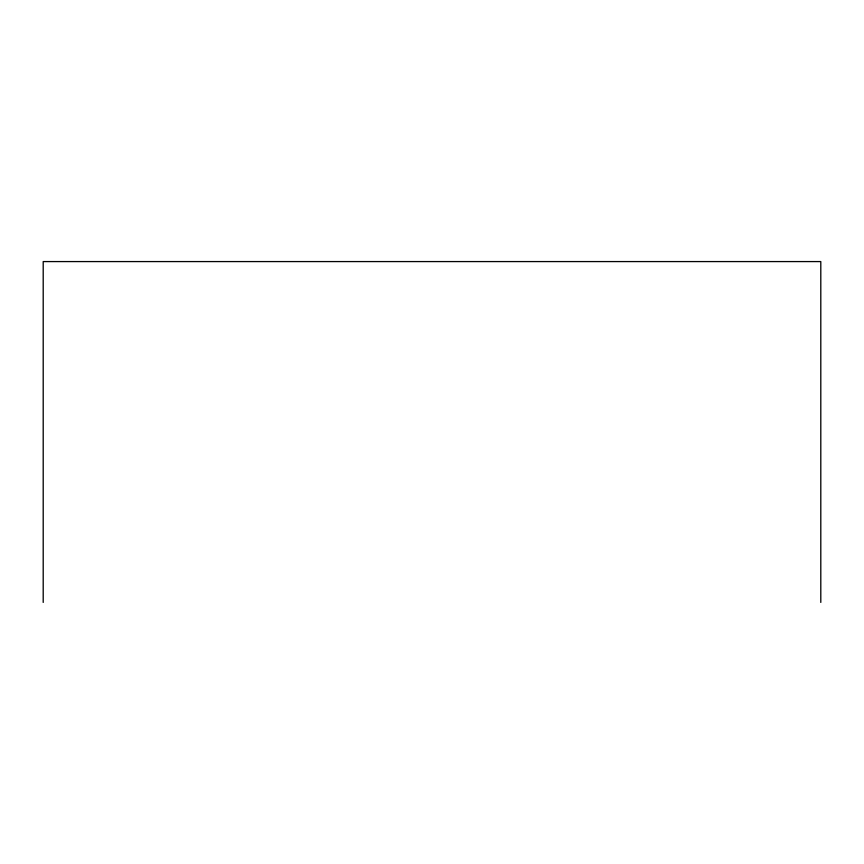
<?xml version="1.0" encoding="UTF-8"?>
<svg xmlns="http://www.w3.org/2000/svg" width="864" height="864" viewBox="0 0 864 864"><rect width="100%" height="100%" fill="white"/><g stroke="black" fill="none" stroke-linecap="round" stroke-linejoin="round"><path stroke-width="1.3" d="M820.8 602.424L820.8 261.576L43.2 261.576L43.2 602.424"/></g></svg>
